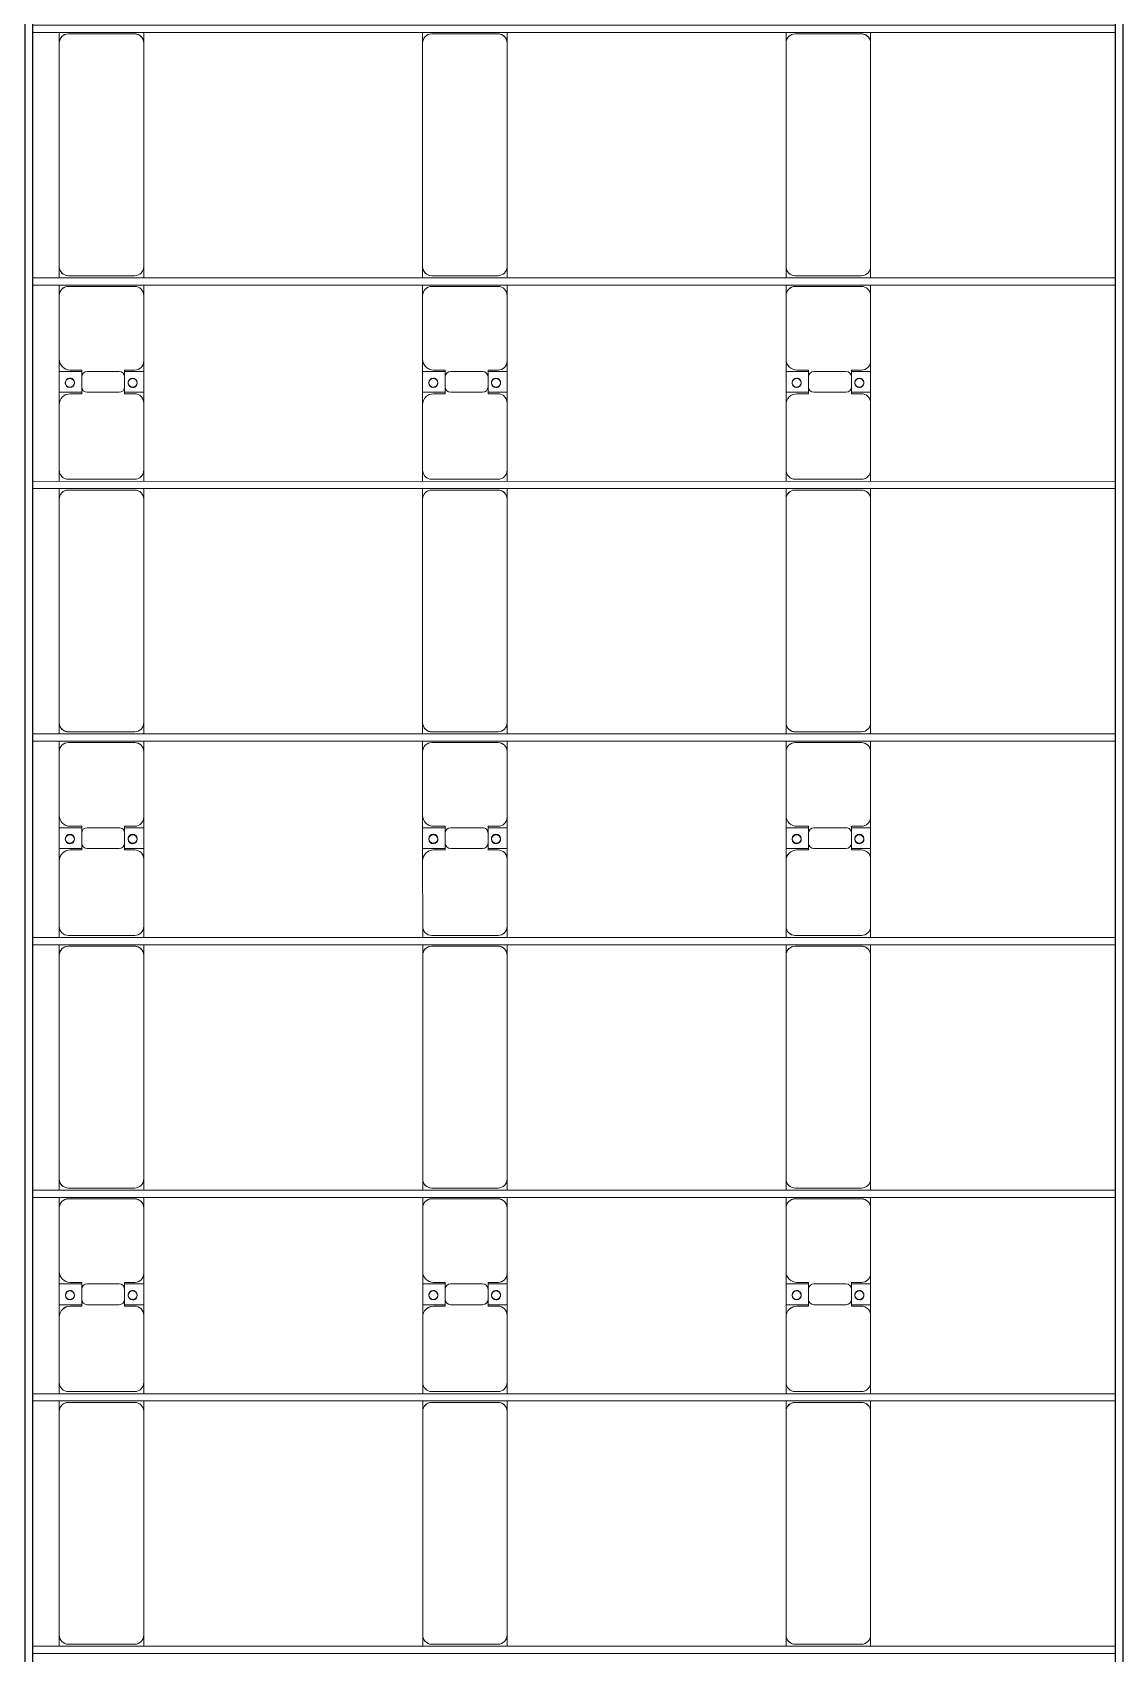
# Model space of a CAD drawing. Header units: millimetres. Extents: x -496478 to -186190, y -204059 to -87354.
# Drawn here: x -299121 to -293160, y -160072 to -151152 of the extents above; entities that cross this region are included whole.
import ezdxf

# ---------------------------------------------------------------- set-up
doc = ezdxf.new("R2010")
doc.units = ezdxf.units.MM
for name, color, linetype, lineweight in [('A-DETL-MBND', 5, 'Continuous', 9), ('A-GENM', 13, 'Continuous', 9), ('S-BEAM', 12, 'Continuous', 9)]:
    doc.layers.add(name, color=color, linetype=linetype, lineweight=lineweight)

# ---------------------------------------------------------------- blocks, each defined once
blk = doc.blocks.new('Dai phao do pin - DẢI PHAO ĐỠ PIN-V71-BỐ TRÍ KHUNG KẾT CẤU BÈ PIN 01')
at = {"layer": 'A-DETL-MBND', "color": 8}
for p, q in [((6848, 241.6), (6909.7, 241.6)), ((6859.7, 191.6), (6859.7, -173.4)), ((8140.3, 241.6), (6909.7, 241.6)), ((8140.3, 241.6), (8198, 241.6)), ((8190.3, -173.4), (8190.3, 191.6)), ((8238, 241.6), (8299.7, 241.6)), ((8249.7, 191.6), (8249.7, -173.4)), ((8659.7, 241.6), (8299.7, 241.6)), ((8659.7, 241.6), (8842.2, 241.6)), ((8719.7, 118.2), (8719.7, 181.6)), ((8727.8, 241.6), (8910.3, 241.6)), ((8727.8, 118.2), (8727.8, 241.6)), ((8842.2, 241.6), (8842.2, 118.2)), ((8850.3, 181.6), (8850.3, 118.2)), ((9260.3, 241.6), (8910.3, 241.6)), ((9260.3, 241.6), (9318, 241.6)), ((9310.3, -173.4), (9310.3, 191.6)), ((9358, 241.6), (9419.7, 241.6)), ((9369.7, 191.6), (9369.7, -173.4)), ((10650.3, 241.6), (9419.7, 241.6)), ((10650.3, 241.6), (10708, 241.6)), ((10700.3, -173.4), (10700.3, 191.6)), ((10748, 241.6), (10809.7, 241.6)), ((10759.7, 191.6), (10759.7, -173.4)), ((11169.7, 241.6), (10809.7, 241.6)), ((11169.7, 241.6), (11352.2, 241.6)), ((11229.7, 118.2), (11229.7, 181.6)), ((11237.8, 241.6), (11420.3, 241.6)), ((11237.8, 118.2), (11237.8, 241.6)), ((11352.2, 241.6), (11352.2, 118.2)), ((11360.3, 181.6), (11360.3, 118.2)), ((11770.3, 241.6), (11420.3, 241.6)), ((11770.3, 241.6), (11828, 241.6)), ((11820.3, -173.4), (11820.3, 191.6)), ((11868, 241.6), (11929.7, 241.6)), ((11879.7, 191.6), (11879.7, -173.4)), ((13160.3, 241.6), (11929.7, 241.6)), ((13160.3, 241.6), (13218, 241.6)), ((13210.3, -173.4), (13210.3, 191.6)), ((13258, 241.6), (13319.7, 241.6)), ((13269.7, 191.6), (13269.7, -173.4)), ((13679.7, 241.6), (13319.7, 241.6)), ((13679.7, 241.6), (13862.2, 241.6)), ((13739.7, 118.2), (13739.7, 181.6)), ((13747.8, 241.6), (13930.3, 241.6)), ((13747.8, 118.2), (13747.8, 241.6)), ((13862.2, 241.6), (13862.2, 118.2)), ((13870.3, 181.6), (13870.3, 118.2)), ((14280.3, 241.6), (13930.3, 241.6)), ((14280.3, 241.6), (14338, 241.6)), ((14330.3, -173.4), (14330.3, 191.6)), ((14378, 241.6), (14439.7, 241.6)), ((14389.7, 191.6), (14389.7, -173.4)), ((15670.3, 241.6), (14439.7, 241.6)), ((15670.3, 241.6), (15728, 241.6)), ((15720.3, -173.4), (15720.3, 191.6)), ((8812.2, 118.2), (8719.7, 118.2)), ((8850.3, 118.2), (8757.8, 118.2)), ((11322.2, 118.2), (11229.7, 118.2)), ((11360.3, 118.2), (11267.8, 118.2)), ((13832.2, 118.2), (13739.7, 118.2)), ((13870.3, 118.2), (13777.8, 118.2)), ((8727.8, 88.2), (8727.8, -88.2)), ((8842.2, -88.2), (8842.2, 88.2)), ((11237.8, 88.2), (11237.8, -88.2)), ((11352.2, -88.2), (11352.2, 88.2)), ((13747.8, 88.2), (13747.8, -88.2)), ((13862.2, -88.2), (13862.2, 88.2)), ((8719.7, -173.4), (8719.7, -118.2)), ((8719.7, -118.2), (8812.2, -118.2)), ((8727.8, -223.4), (8727.8, -118.2)), ((8757.8, -118.2), (8850.3, -118.2)), ((8842.2, -118.2), (8842.2, -223.4)), ((8850.3, -118.2), (8850.3, -173.4)), ((11229.7, -173.4), (11229.7, -118.2)), ((11229.7, -118.2), (11322.2, -118.2)), ((11237.8, -223.4), (11237.8, -118.2)), ((11267.8, -118.2), (11360.3, -118.2)), ((11352.2, -118.2), (11352.2, -223.4)), ((11360.3, -118.2), (11360.3, -173.4)), ((13739.7, -173.4), (13739.7, -118.2)), ((13739.7, -118.2), (13832.2, -118.2)), ((13747.8, -223.4), (13747.8, -118.2)), ((13777.8, -118.2), (13870.3, -118.2)), ((13862.2, -118.2), (13862.2, -223.4)), ((13870.3, -118.2), (13870.3, -173.4)), ((6909.7, -223.4), (6848, -223.4)), ((6909.7, -223.4), (8140.3, -223.4)), ((8198, -223.4), (8140.3, -223.4)), ((8299.7, -223.4), (8238, -223.4)), ((8299.7, -223.4), (8669.7, -223.4)), ((8842.2, -223.4), (8669.7, -223.4)), ((8900.3, -223.4), (8727.8, -223.4)), ((8900.3, -223.4), (9260.3, -223.4)), ((9318, -223.4), (9260.3, -223.4)), ((9419.7, -223.4), (9358, -223.4)), ((9419.7, -223.4), (10650.3, -223.4)), ((10708, -223.4), (10650.3, -223.4)), ((10809.7, -223.4), (10748, -223.4)), ((10809.7, -223.4), (11179.7, -223.4)), ((11352.2, -223.4), (11179.7, -223.4)), ((11410.3, -223.4), (11237.8, -223.4)), ((11410.3, -223.4), (11770.3, -223.4)), ((11828, -223.4), (11770.3, -223.4)), ((11929.7, -223.4), (11868, -223.4)), ((11929.7, -223.4), (13160.3, -223.4)), ((13218, -223.4), (13160.3, -223.4)), ((13319.7, -223.4), (13258, -223.4)), ((13319.7, -223.4), (13689.7, -223.4)), ((13862.2, -223.4), (13689.7, -223.4)), ((13920.3, -223.4), (13747.8, -223.4)), ((13920.3, -223.4), (14280.3, -223.4)), ((14338, -223.4), (14280.3, -223.4)), ((14439.7, -223.4), (14378, -223.4)), ((14439.7, -223.4), (15670.3, -223.4)), ((15728, -223.4), (15670.3, -223.4))]:
    blk.add_line(p, q, dxfattribs=at)
for centre, radius, start, end in [((6909.7, 191.6), 50, 90, 180), ((6909.7, 191.6), 50, 105, 180), ((8140.3, 191.6), 50, 360, 90), ((8140.3, 191.6), 50, 15, 90), ((8299.7, 191.6), 50, 90, 180), ((8299.7, 191.6), 50, 135, 180), ((8659.7, 181.6), 60, 0, 90), ((8659.7, 181.6), 60, 0, 45), ((8778.6, 183.2), 25, 360, 180), ((8778.6, 183.2), 25, 180, 360), ((8781.4, 183.2), 25, 360, 180), ((8781.4, 183.2), 25, 180, 0), ((8781.4, 183.2), 25, 180, 195), ((8910.3, 181.6), 60, 90, 180), ((8910.3, 181.6), 60, 135, 180), ((9260.3, 191.6), 50, 360, 90), ((9260.3, 191.6), 50, 360, 45), ((9419.7, 191.6), 50, 90, 180), ((9419.7, 191.6), 50, 105, 180), ((10650.3, 191.6), 50, 360, 90), ((10650.3, 191.6), 50, 15, 90), ((10809.7, 191.6), 50, 90, 180), ((10809.7, 191.6), 50, 135, 180), ((11169.7, 181.6), 60, 0, 90), ((11169.7, 181.6), 60, 0, 45), ((11288.6, 183.2), 25, 0, 180), ((11288.6, 183.2), 25, 180, 0), ((11291.4, 183.2), 25, 360, 180), ((11291.4, 183.2), 25, 180, 360), ((11291.4, 183.2), 25, 180, 195), ((11420.3, 181.6), 60, 90, 180), ((11420.3, 181.6), 60, 135, 180), ((11770.3, 191.6), 50, 0, 90), ((11770.3, 191.6), 50, 0, 45), ((11929.7, 191.6), 50, 90, 180), ((11929.7, 191.6), 50, 105, 180), ((13160.3, 191.6), 50, 0, 90), ((13160.3, 191.6), 50, 15, 90), ((13319.7, 191.6), 50, 90, 180), ((13319.7, 191.6), 50, 135, 180), ((13679.7, 181.6), 60, 0, 90), ((13679.7, 181.6), 60, 0, 45), ((13798.6, 183.2), 25, 0, 180), ((13798.6, 183.2), 25, 180, 360), ((13801.4, 183.2), 25, 360, 180), ((13801.4, 183.2), 25, 180, 0), ((13801.4, 183.2), 25, 180, 195), ((13930.3, 181.6), 60, 90, 180), ((13930.3, 181.6), 60, 135, 180), ((14280.3, 191.6), 50, 360, 90), ((14280.3, 191.6), 50, 360, 45), ((14439.7, 191.6), 50, 90, 180), ((14439.7, 191.6), 50, 105, 180), ((15670.3, 191.6), 50, 0, 90), ((15670.3, 191.6), 50, 15, 90), ((8757.8, 88.2), 30, 90, 180), ((8812.2, 88.2), 30, 360, 90), ((11267.8, 88.2), 30, 90, 180), ((11322.2, 88.2), 30, 0, 90), ((13777.8, 88.2), 30, 90, 180), ((13832.2, 88.2), 30, 0, 90), ((8757.8, -88.2), 30, 180, 270), ((8812.2, -88.2), 30, 270, 360), ((11267.8, -88.2), 30, 180, 270), ((11322.2, -88.2), 30, 270, 0), ((13777.8, -88.2), 30, 180, 270), ((13832.2, -88.2), 30, 270, 360), ((6909.7, -173.4), 50, 180, 270), ((6909.7, -173.4), 50, 180, 270), ((8140.3, -173.4), 50, 270, 360), ((8140.3, -173.4), 50, 285, 360), ((8299.7, -173.4), 50, 180, 270), ((8299.7, -173.4), 50, 180, 225), ((8669.7, -173.4), 50, 270, 0), ((8669.7, -173.4), 50, 315, 360), ((8778.6, -161.8), 25, 0, 180), ((8778.6, -161.8), 25, 180, 0), ((8781.4, -161.8), 25, 0, 180), ((8781.4, -161.8), 25, 120, 180), ((8781.4, -161.8), 25, 180, 0), ((8781.4, -161.8), 25, 75, 105), ((8778.6, -161.8), 25, 75, 90), ((8778.6, -161.8), 25, 30, 45), ((8778.6, -161.8), 25, 0, 15), ((8900.3, -173.4), 50, 180, 270), ((8900.3, -173.4), 50, 180, 225), ((9260.3, -173.4), 50, 270, 360), ((9260.3, -173.4), 50, 315, 360), ((9419.7, -173.4), 50, 180, 270), ((9419.7, -173.4), 50, 180, 225), ((10650.3, -173.4), 50, 270, 360), ((10650.3, -173.4), 50, 285, 360), ((10809.7, -173.4), 50, 180, 270), ((10809.7, -173.4), 50, 180, 225), ((11179.7, -173.4), 50, 270, 360), ((11179.7, -173.4), 50, 315, 360), ((11288.6, -161.8), 25, 0, 180), ((11288.6, -161.8), 25, 180, 0), ((11291.4, -161.8), 25, 360, 180), ((11291.4, -161.8), 25, 120, 180), ((11291.4, -161.8), 25, 180, 360), ((11291.4, -161.8), 25, 75, 105), ((11288.6, -161.8), 25, 75, 90), ((11288.6, -161.8), 25, 30, 45), ((11288.6, -161.8), 25, 0, 15), ((11410.3, -173.4), 50, 180, 270), ((11410.3, -173.4), 50, 180, 225), ((11770.3, -173.4), 50, 270, 360), ((11770.3, -173.4), 50, 315, 360), ((11929.7, -173.4), 50, 180, 270), ((11929.7, -173.4), 50, 180, 270), ((13160.3, -173.4), 50, 270, 0), ((13160.3, -173.4), 50, 285, 360), ((13319.7, -173.4), 50, 180, 270), ((13319.7, -173.4), 50, 180, 225), ((13689.7, -173.4), 50, 270, 0), ((13689.7, -173.4), 50, 315, 0), ((13798.6, -161.8), 25, 0, 180), ((13798.6, -161.8), 25, 180, 0), ((13801.4, -161.8), 25, 360, 180), ((13801.4, -161.8), 25, 120, 180), ((13801.4, -161.8), 25, 180, 360), ((13801.4, -161.8), 25, 75, 105), ((13798.6, -161.8), 25, 75, 90), ((13798.6, -161.8), 25, 30, 45), ((13798.6, -161.8), 25, 360, 15), ((13920.3, -173.4), 50, 180, 270), ((13920.3, -173.4), 50, 180, 225), ((14280.3, -173.4), 50, 270, 0), ((14280.3, -173.4), 50, 315, 360), ((14439.7, -173.4), 50, 180, 270), ((14439.7, -173.4), 50, 180, 270), ((15670.3, -173.4), 50, 270, 0), ((15670.3, -173.4), 50, 285, 360), ((9419.7, -173.4), 50, 232.43519, 270)]:
    blk.add_arc(centre, radius, start, end, dxfattribs=at)
blk = doc.blocks.new('Dai phao do pin - DẢI PHAO ĐỠ PIN-V72-BỐ TRÍ KHUNG KẾT CẤU BÈ PIN 01')
at = {"layer": 'A-DETL-MBND', "color": 8}
for p, q in [((6848, 241.6), (6909.7, 241.6)), ((6859.7, 191.6), (6859.7, -173.4)), ((8140.3, 241.6), (6909.7, 241.6)), ((8140.3, 241.6), (8198, 241.6)), ((8190.3, -173.4), (8190.3, 191.6)), ((8238, 241.6), (8299.7, 241.6)), ((8249.7, 191.6), (8249.7, -173.4)), ((8659.7, 241.6), (8299.7, 241.6)), ((8659.7, 241.6), (8842.2, 241.6)), ((8719.7, 118.2), (8719.7, 181.6)), ((8727.8, 241.6), (8910.3, 241.6)), ((8727.8, 118.2), (8727.8, 241.6)), ((8842.2, 241.6), (8842.2, 118.2)), ((8850.3, 181.6), (8850.3, 118.2)), ((9260.3, 241.6), (8910.3, 241.6)), ((9260.3, 241.6), (9318, 241.6)), ((9310.3, -173.4), (9310.3, 191.6)), ((9358, 241.6), (9419.7, 241.6)), ((9369.7, 191.6), (9369.7, -173.4)), ((10650.3, 241.6), (9419.7, 241.6)), ((10650.3, 241.6), (10708, 241.6)), ((10700.3, -173.4), (10700.3, 191.6)), ((10748, 241.6), (10809.7, 241.6)), ((10759.7, 191.6), (10759.7, -173.4)), ((11169.7, 241.6), (10809.7, 241.6)), ((11169.7, 241.6), (11352.2, 241.6)), ((11229.7, 118.2), (11229.7, 181.6)), ((11237.8, 241.6), (11420.3, 241.6)), ((11237.8, 118.2), (11237.8, 241.6)), ((11352.2, 241.6), (11352.2, 118.2)), ((11360.3, 181.6), (11360.3, 118.2)), ((11770.3, 241.6), (11420.3, 241.6)), ((11770.3, 241.6), (11828, 241.6)), ((11820.3, -173.4), (11820.3, 191.6)), ((11868, 241.6), (11929.7, 241.6)), ((11879.7, 191.6), (11879.7, -173.4)), ((13160.3, 241.6), (11929.7, 241.6)), ((13160.3, 241.6), (13218, 241.6)), ((13210.3, -173.4), (13210.3, 191.6)), ((13258, 241.6), (13319.7, 241.6)), ((13269.7, 191.6), (13269.7, -173.4)), ((13679.7, 241.6), (13319.7, 241.6)), ((13679.7, 241.6), (13862.2, 241.6)), ((13739.7, 118.2), (13739.7, 181.6)), ((13747.8, 241.6), (13930.3, 241.6)), ((13747.8, 118.2), (13747.8, 241.6)), ((13862.2, 241.6), (13862.2, 118.2)), ((13870.3, 181.6), (13870.3, 118.2)), ((14280.3, 241.6), (13930.3, 241.6)), ((14280.3, 241.6), (14338, 241.6)), ((14330.3, -173.4), (14330.3, 191.6)), ((14378, 241.6), (14439.7, 241.6)), ((14389.7, 191.6), (14389.7, -173.4)), ((15670.3, 241.6), (14439.7, 241.6)), ((15670.3, 241.6), (15728, 241.6)), ((15720.3, -173.4), (15720.3, 191.6)), ((8812.2, 118.2), (8719.7, 118.2)), ((8850.3, 118.2), (8757.8, 118.2)), ((11322.2, 118.2), (11229.7, 118.2)), ((11360.3, 118.2), (11267.8, 118.2)), ((13832.2, 118.2), (13739.7, 118.2)), ((13870.3, 118.2), (13777.8, 118.2)), ((8727.8, 88.2), (8727.8, -88.2)), ((8842.2, -88.2), (8842.2, 88.2)), ((11237.8, 88.2), (11237.8, -88.2)), ((11352.2, -88.2), (11352.2, 88.2)), ((13747.8, 88.2), (13747.8, -88.2)), ((13862.2, -88.2), (13862.2, 88.2)), ((8719.7, -173.4), (8719.7, -118.2)), ((8719.7, -118.2), (8812.2, -118.2)), ((8727.8, -223.4), (8727.8, -118.2)), ((8757.8, -118.2), (8850.3, -118.2)), ((8842.2, -118.2), (8842.2, -223.4)), ((8850.3, -118.2), (8850.3, -173.4)), ((11229.7, -173.4), (11229.7, -118.2)), ((11229.7, -118.2), (11322.2, -118.2)), ((11237.8, -223.4), (11237.8, -118.2)), ((11267.8, -118.2), (11360.3, -118.2)), ((11352.2, -118.2), (11352.2, -223.4)), ((11360.3, -118.2), (11360.3, -173.4)), ((13739.7, -173.4), (13739.7, -118.2)), ((13739.7, -118.2), (13832.2, -118.2)), ((13747.8, -223.4), (13747.8, -118.2)), ((13777.8, -118.2), (13870.3, -118.2)), ((13862.2, -118.2), (13862.2, -223.4)), ((13870.3, -118.2), (13870.3, -173.4)), ((6909.7, -223.4), (6848, -223.4)), ((6909.7, -223.4), (8140.3, -223.4)), ((8198, -223.4), (8140.3, -223.4)), ((8299.7, -223.4), (8238, -223.4)), ((8299.7, -223.4), (8669.7, -223.4)), ((8842.2, -223.4), (8669.7, -223.4)), ((8900.3, -223.4), (8727.8, -223.4)), ((8900.3, -223.4), (9260.3, -223.4)), ((9318, -223.4), (9260.3, -223.4)), ((9419.7, -223.4), (9358, -223.4)), ((9419.7, -223.4), (10650.3, -223.4)), ((10708, -223.4), (10650.3, -223.4)), ((10809.7, -223.4), (10748, -223.4)), ((10809.7, -223.4), (11179.7, -223.4)), ((11352.2, -223.4), (11179.7, -223.4)), ((11410.3, -223.4), (11237.8, -223.4)), ((11410.3, -223.4), (11770.3, -223.4)), ((11828, -223.4), (11770.3, -223.4)), ((11929.7, -223.4), (11868, -223.4)), ((11929.7, -223.4), (13160.3, -223.4)), ((13218, -223.4), (13160.3, -223.4)), ((13319.7, -223.4), (13258, -223.4)), ((13319.7, -223.4), (13689.7, -223.4)), ((13862.2, -223.4), (13689.7, -223.4)), ((13920.3, -223.4), (13747.8, -223.4)), ((13920.3, -223.4), (14280.3, -223.4)), ((14338, -223.4), (14280.3, -223.4)), ((14439.7, -223.4), (14378, -223.4)), ((14439.7, -223.4), (15670.3, -223.4)), ((15728, -223.4), (15670.3, -223.4))]:
    blk.add_line(p, q, dxfattribs=at)
for centre, radius, start, end in [((6909.7, 191.6), 50, 90, 180), ((6909.7, 191.6), 50, 105, 180), ((8140.3, 191.6), 50, 360, 90), ((8140.3, 191.6), 50, 15, 90), ((8299.7, 191.6), 50, 90, 180), ((8299.7, 191.6), 50, 135, 180), ((8659.7, 181.6), 60, 0, 90), ((8659.7, 181.6), 60, 0, 45), ((8778.6, 183.2), 25, 360, 180), ((8778.6, 183.2), 25, 180, 360), ((8781.4, 183.2), 25, 360, 180), ((8781.4, 183.2), 25, 180, 0), ((8781.4, 183.2), 25, 180, 195), ((8910.3, 181.6), 60, 90, 180), ((8910.3, 181.6), 60, 135, 180), ((9260.3, 191.6), 50, 360, 90), ((9260.3, 191.6), 50, 360, 45), ((9419.7, 191.6), 50, 90, 180), ((9419.7, 191.6), 50, 105, 180), ((10650.3, 191.6), 50, 360, 90), ((10650.3, 191.6), 50, 15, 90), ((10809.7, 191.6), 50, 90, 180), ((10809.7, 191.6), 50, 135, 180), ((11169.7, 181.6), 60, 0, 90), ((11169.7, 181.6), 60, 0, 45), ((11288.6, 183.2), 25, 0, 180), ((11288.6, 183.2), 25, 180, 0), ((11291.4, 183.2), 25, 360, 180), ((11291.4, 183.2), 25, 180, 360), ((11291.4, 183.2), 25, 180, 195), ((11420.3, 181.6), 60, 90, 180), ((11420.3, 181.6), 60, 135, 180), ((11770.3, 191.6), 50, 0, 90), ((11770.3, 191.6), 50, 0, 45), ((11929.7, 191.6), 50, 90, 180), ((11929.7, 191.6), 50, 105, 180), ((13160.3, 191.6), 50, 0, 90), ((13160.3, 191.6), 50, 15, 90), ((13319.7, 191.6), 50, 90, 180), ((13319.7, 191.6), 50, 135, 180), ((13679.7, 181.6), 60, 0, 90), ((13679.7, 181.6), 60, 0, 45), ((13798.6, 183.2), 25, 0, 180), ((13798.6, 183.2), 25, 180, 360), ((13801.4, 183.2), 25, 360, 180), ((13801.4, 183.2), 25, 180, 0), ((13801.4, 183.2), 25, 180, 195), ((13930.3, 181.6), 60, 90, 180), ((13930.3, 181.6), 60, 135, 180), ((14280.3, 191.6), 50, 360, 90), ((14280.3, 191.6), 50, 360, 45), ((14439.7, 191.6), 50, 90, 180), ((14439.7, 191.6), 50, 105, 180), ((15670.3, 191.6), 50, 0, 90), ((15670.3, 191.6), 50, 15, 90), ((8757.8, 88.2), 30, 90, 180), ((8812.2, 88.2), 30, 360, 90), ((11267.8, 88.2), 30, 90, 180), ((11322.2, 88.2), 30, 0, 90), ((13777.8, 88.2), 30, 90, 180), ((13832.2, 88.2), 30, 0, 90), ((8757.8, -88.2), 30, 180, 270), ((8812.2, -88.2), 30, 270, 360), ((11267.8, -88.2), 30, 180, 270), ((11322.2, -88.2), 30, 270, 0), ((13777.8, -88.2), 30, 180, 270), ((13832.2, -88.2), 30, 270, 360), ((6909.7, -173.4), 50, 180, 270), ((6909.7, -173.4), 50, 180, 270), ((8140.3, -173.4), 50, 270, 360), ((8140.3, -173.4), 50, 285, 360), ((8299.7, -173.4), 50, 180, 270), ((8299.7, -173.4), 50, 180, 225), ((8669.7, -173.4), 50, 270, 0), ((8669.7, -173.4), 50, 315, 360), ((8778.6, -161.8), 25, 0, 180), ((8778.6, -161.8), 25, 180, 0), ((8781.4, -161.8), 25, 0, 180), ((8781.4, -161.8), 25, 120, 180), ((8781.4, -161.8), 25, 180, 0), ((8781.4, -161.8), 25, 75, 105), ((8778.6, -161.8), 25, 75, 90), ((8778.6, -161.8), 25, 30, 45), ((8778.6, -161.8), 25, 0, 15), ((8900.3, -173.4), 50, 180, 270), ((8900.3, -173.4), 50, 180, 225), ((9260.3, -173.4), 50, 270, 360), ((9260.3, -173.4), 50, 315, 360), ((9419.7, -173.4), 50, 180, 270), ((9419.7, -173.4), 50, 180, 225), ((10650.3, -173.4), 50, 270, 360), ((10650.3, -173.4), 50, 285, 360), ((10809.7, -173.4), 50, 180, 270), ((10809.7, -173.4), 50, 180, 225), ((11179.7, -173.4), 50, 270, 360), ((11179.7, -173.4), 50, 315, 360), ((11288.6, -161.8), 25, 0, 180), ((11288.6, -161.8), 25, 180, 0), ((11291.4, -161.8), 25, 360, 180), ((11291.4, -161.8), 25, 120, 180), ((11291.4, -161.8), 25, 180, 360), ((11291.4, -161.8), 25, 75, 105), ((11288.6, -161.8), 25, 75, 90), ((11288.6, -161.8), 25, 30, 45), ((11288.6, -161.8), 25, 0, 15), ((11410.3, -173.4), 50, 180, 270), ((11410.3, -173.4), 50, 180, 225), ((11770.3, -173.4), 50, 270, 360), ((11770.3, -173.4), 50, 315, 360), ((11929.7, -173.4), 50, 180, 270), ((11929.7, -173.4), 50, 180, 270), ((13160.3, -173.4), 50, 270, 0), ((13160.3, -173.4), 50, 285, 360), ((13319.7, -173.4), 50, 180, 270), ((13319.7, -173.4), 50, 180, 225), ((13689.7, -173.4), 50, 270, 0), ((13689.7, -173.4), 50, 315, 0), ((13798.6, -161.8), 25, 0, 180), ((13798.6, -161.8), 25, 180, 0), ((13801.4, -161.8), 25, 360, 180), ((13801.4, -161.8), 25, 120, 180), ((13801.4, -161.8), 25, 180, 360), ((13801.4, -161.8), 25, 75, 105), ((13798.6, -161.8), 25, 75, 90), ((13798.6, -161.8), 25, 30, 45), ((13798.6, -161.8), 25, 360, 15), ((13920.3, -173.4), 50, 180, 270), ((13920.3, -173.4), 50, 180, 225), ((14280.3, -173.4), 50, 270, 0), ((14280.3, -173.4), 50, 315, 360), ((14439.7, -173.4), 50, 180, 270), ((14439.7, -173.4), 50, 180, 270), ((15670.3, -173.4), 50, 270, 0), ((15670.3, -173.4), 50, 285, 360), ((9419.7, -173.4), 50, 232.39683, 270)]:
    blk.add_arc(centre, radius, start, end, dxfattribs=at)
blk = doc.blocks.new('Dai phao do pin - DẢI PHAO ĐỠ PIN-V73-BỐ TRÍ KHUNG KẾT CẤU BÈ PIN 01')
at = {"layer": 'A-DETL-MBND', "color": 8}
for p, q in [((6848, 241.6), (6909.7, 241.6)), ((6859.7, 191.6), (6859.7, -173.4)), ((8140.3, 241.6), (6909.7, 241.6)), ((8140.3, 241.6), (8198, 241.6)), ((8190.3, -173.4), (8190.3, 191.6)), ((8238, 241.6), (8299.7, 241.6)), ((8249.7, 191.6), (8249.7, -173.4)), ((8659.7, 241.6), (8299.7, 241.6)), ((8659.7, 241.6), (8842.2, 241.6)), ((8719.7, 118.2), (8719.7, 181.6)), ((8727.8, 241.6), (8910.3, 241.6)), ((8727.8, 118.2), (8727.8, 241.6)), ((8842.2, 241.6), (8842.2, 118.2)), ((8850.3, 181.6), (8850.3, 118.2)), ((9260.3, 241.6), (8910.3, 241.6)), ((9260.3, 241.6), (9318, 241.6)), ((9310.3, -173.4), (9310.3, 191.6)), ((9358, 241.6), (9419.7, 241.6)), ((9369.7, 191.6), (9369.7, -173.4)), ((10650.3, 241.6), (9419.7, 241.6)), ((10650.3, 241.6), (10708, 241.6)), ((10700.3, -173.4), (10700.3, 191.6)), ((10748, 241.6), (10809.7, 241.6)), ((10759.7, 191.6), (10759.7, -173.4)), ((11169.7, 241.6), (10809.7, 241.6)), ((11169.7, 241.6), (11352.2, 241.6)), ((11229.7, 118.2), (11229.7, 181.6)), ((11237.8, 241.6), (11420.3, 241.6)), ((11237.8, 118.2), (11237.8, 241.6)), ((11352.2, 241.6), (11352.2, 118.2)), ((11360.3, 181.6), (11360.3, 118.2)), ((11770.3, 241.6), (11420.3, 241.6)), ((11770.3, 241.6), (11828, 241.6)), ((11820.3, -173.4), (11820.3, 191.6)), ((11868, 241.6), (11929.7, 241.6)), ((11879.7, 191.6), (11879.7, -173.4)), ((13160.3, 241.6), (11929.7, 241.6)), ((13160.3, 241.6), (13218, 241.6)), ((13210.3, -173.4), (13210.3, 191.6)), ((13258, 241.6), (13319.7, 241.6)), ((13269.7, 191.6), (13269.7, -173.4)), ((13679.7, 241.6), (13319.7, 241.6)), ((13679.7, 241.6), (13862.2, 241.6)), ((13739.7, 118.2), (13739.7, 181.6)), ((13747.8, 241.6), (13930.3, 241.6)), ((13747.8, 118.2), (13747.8, 241.6)), ((13862.2, 241.6), (13862.2, 118.2)), ((13870.3, 181.6), (13870.3, 118.2)), ((14280.3, 241.6), (13930.3, 241.6)), ((14280.3, 241.6), (14338, 241.6)), ((14330.3, -173.4), (14330.3, 191.6)), ((14378, 241.6), (14439.7, 241.6)), ((14389.7, 191.6), (14389.7, -173.4)), ((15670.3, 241.6), (14439.7, 241.6)), ((15670.3, 241.6), (15728, 241.6)), ((15720.3, -173.4), (15720.3, 191.6)), ((8812.2, 118.2), (8719.7, 118.2)), ((8850.3, 118.2), (8757.8, 118.2)), ((11322.2, 118.2), (11229.7, 118.2)), ((11360.3, 118.2), (11267.8, 118.2)), ((13832.2, 118.2), (13739.7, 118.2)), ((13870.3, 118.2), (13777.8, 118.2)), ((8727.8, 88.2), (8727.8, -88.2)), ((8842.2, -88.2), (8842.2, 88.2)), ((11237.8, 88.2), (11237.8, -88.2)), ((11352.2, -88.2), (11352.2, 88.2)), ((13747.8, 88.2), (13747.8, -88.2)), ((13862.2, -88.2), (13862.2, 88.2)), ((8719.7, -173.4), (8719.7, -118.2)), ((8719.7, -118.2), (8812.2, -118.2)), ((8727.8, -223.4), (8727.8, -118.2)), ((8757.8, -118.2), (8850.3, -118.2)), ((8842.2, -118.2), (8842.2, -223.4)), ((8850.3, -118.2), (8850.3, -173.4)), ((11229.7, -173.4), (11229.7, -118.2)), ((11229.7, -118.2), (11322.2, -118.2)), ((11237.8, -223.4), (11237.8, -118.2)), ((11267.8, -118.2), (11360.3, -118.2)), ((11352.2, -118.2), (11352.2, -223.4)), ((11360.3, -118.2), (11360.3, -173.4)), ((13739.7, -173.4), (13739.7, -118.2)), ((13739.7, -118.2), (13832.2, -118.2)), ((13747.8, -223.4), (13747.8, -118.2)), ((13777.8, -118.2), (13870.3, -118.2)), ((13862.2, -118.2), (13862.2, -223.4)), ((13870.3, -118.2), (13870.3, -173.4)), ((6909.7, -223.4), (6848, -223.4)), ((6909.7, -223.4), (8140.3, -223.4)), ((8198, -223.4), (8140.3, -223.4)), ((8299.7, -223.4), (8238, -223.4)), ((8299.7, -223.4), (8669.7, -223.4)), ((8842.2, -223.4), (8669.7, -223.4)), ((8900.3, -223.4), (8727.8, -223.4)), ((8900.3, -223.4), (9260.3, -223.4)), ((9318, -223.4), (9260.3, -223.4)), ((9419.7, -223.4), (9358, -223.4)), ((9419.7, -223.4), (10650.3, -223.4)), ((10708, -223.4), (10650.3, -223.4)), ((10809.7, -223.4), (10748, -223.4)), ((10809.7, -223.4), (11179.7, -223.4)), ((11352.2, -223.4), (11179.7, -223.4)), ((11410.3, -223.4), (11237.8, -223.4)), ((11410.3, -223.4), (11770.3, -223.4)), ((11828, -223.4), (11770.3, -223.4)), ((11929.7, -223.4), (11868, -223.4)), ((11929.7, -223.4), (13160.3, -223.4)), ((13218, -223.4), (13160.3, -223.4)), ((13319.7, -223.4), (13258, -223.4)), ((13319.7, -223.4), (13689.7, -223.4)), ((13862.2, -223.4), (13689.7, -223.4)), ((13920.3, -223.4), (13747.8, -223.4)), ((13920.3, -223.4), (14280.3, -223.4)), ((14338, -223.4), (14280.3, -223.4)), ((14439.7, -223.4), (14378, -223.4)), ((14439.7, -223.4), (15670.3, -223.4)), ((15728, -223.4), (15670.3, -223.4))]:
    blk.add_line(p, q, dxfattribs=at)
for centre, radius, start, end in [((6909.7, 191.6), 50, 90, 180), ((6909.7, 191.6), 50, 105, 180), ((8140.3, 191.6), 50, 360, 90), ((8140.3, 191.6), 50, 15, 90), ((8299.7, 191.6), 50, 90, 180), ((8299.7, 191.6), 50, 135, 180), ((8659.7, 181.6), 60, 0, 90), ((8659.7, 181.6), 60, 0, 45), ((8778.6, 183.2), 25, 360, 180), ((8778.6, 183.2), 25, 180, 360), ((8781.4, 183.2), 25, 360, 180), ((8781.4, 183.2), 25, 180, 0), ((8781.4, 183.2), 25, 180, 195), ((8910.3, 181.6), 60, 90, 180), ((8910.3, 181.6), 60, 135, 180), ((9260.3, 191.6), 50, 360, 90), ((9260.3, 191.6), 50, 360, 45), ((9419.7, 191.6), 50, 90, 180), ((9419.7, 191.6), 50, 105, 180), ((10650.3, 191.6), 50, 360, 90), ((10650.3, 191.6), 50, 15, 90), ((10809.7, 191.6), 50, 90, 180), ((10809.7, 191.6), 50, 135, 180), ((11169.7, 181.6), 60, 0, 90), ((11169.7, 181.6), 60, 0, 45), ((11288.6, 183.2), 25, 0, 180), ((11288.6, 183.2), 25, 180, 0), ((11291.4, 183.2), 25, 360, 180), ((11291.4, 183.2), 25, 180, 360), ((11291.4, 183.2), 25, 180, 195), ((11420.3, 181.6), 60, 90, 180), ((11420.3, 181.6), 60, 135, 180), ((11770.3, 191.6), 50, 0, 90), ((11770.3, 191.6), 50, 0, 45), ((11929.7, 191.6), 50, 90, 180), ((11929.7, 191.6), 50, 105, 180), ((13160.3, 191.6), 50, 0, 90), ((13160.3, 191.6), 50, 15, 90), ((13319.7, 191.6), 50, 90, 180), ((13319.7, 191.6), 50, 135, 180), ((13679.7, 181.6), 60, 0, 90), ((13679.7, 181.6), 60, 0, 45), ((13798.6, 183.2), 25, 0, 180), ((13798.6, 183.2), 25, 180, 360), ((13801.4, 183.2), 25, 360, 180), ((13801.4, 183.2), 25, 180, 0), ((13801.4, 183.2), 25, 180, 195), ((13930.3, 181.6), 60, 90, 180), ((13930.3, 181.6), 60, 135, 180), ((14280.3, 191.6), 50, 360, 90), ((14280.3, 191.6), 50, 360, 45), ((14439.7, 191.6), 50, 90, 180), ((14439.7, 191.6), 50, 105, 180), ((15670.3, 191.6), 50, 0, 90), ((15670.3, 191.6), 50, 15, 90), ((8757.8, 88.2), 30, 90, 180), ((8812.2, 88.2), 30, 360, 90), ((11267.8, 88.2), 30, 90, 180), ((11322.2, 88.2), 30, 0, 90), ((13777.8, 88.2), 30, 90, 180), ((13832.2, 88.2), 30, 0, 90), ((8757.8, -88.2), 30, 180, 270), ((8812.2, -88.2), 30, 270, 360), ((11267.8, -88.2), 30, 180, 270), ((11322.2, -88.2), 30, 270, 0), ((13777.8, -88.2), 30, 180, 270), ((13832.2, -88.2), 30, 270, 360), ((6909.7, -173.4), 50, 180, 270), ((6909.7, -173.4), 50, 180, 270), ((8140.3, -173.4), 50, 270, 360), ((8140.3, -173.4), 50, 285, 360), ((8299.7, -173.4), 50, 180, 270), ((8299.7, -173.4), 50, 180, 225), ((8669.7, -173.4), 50, 270, 0), ((8669.7, -173.4), 50, 315, 360), ((8778.6, -161.8), 25, 0, 180), ((8778.6, -161.8), 25, 180, 0), ((8781.4, -161.8), 25, 0, 180), ((8781.4, -161.8), 25, 120, 180), ((8781.4, -161.8), 25, 180, 0), ((8781.4, -161.8), 25, 75, 105), ((8778.6, -161.8), 25, 75, 90), ((8778.6, -161.8), 25, 30, 45), ((8778.6, -161.8), 25, 0, 15), ((8900.3, -173.4), 50, 180, 270), ((8900.3, -173.4), 50, 180, 225), ((9260.3, -173.4), 50, 270, 360), ((9260.3, -173.4), 50, 315, 360), ((9419.7, -173.4), 50, 180, 270), ((9419.7, -173.4), 50, 180, 225), ((10650.3, -173.4), 50, 270, 360), ((10650.3, -173.4), 50, 285, 360), ((10809.7, -173.4), 50, 180, 270), ((10809.7, -173.4), 50, 180, 225), ((11179.7, -173.4), 50, 270, 360), ((11179.7, -173.4), 50, 315, 360), ((11288.6, -161.8), 25, 0, 180), ((11288.6, -161.8), 25, 180, 0), ((11291.4, -161.8), 25, 360, 180), ((11291.4, -161.8), 25, 120, 180), ((11291.4, -161.8), 25, 180, 360), ((11291.4, -161.8), 25, 75, 105), ((11288.6, -161.8), 25, 75, 90), ((11288.6, -161.8), 25, 30, 45), ((11288.6, -161.8), 25, 0, 15), ((11410.3, -173.4), 50, 180, 270), ((11410.3, -173.4), 50, 180, 225), ((11770.3, -173.4), 50, 270, 360), ((11770.3, -173.4), 50, 315, 360), ((11929.7, -173.4), 50, 180, 270), ((11929.7, -173.4), 50, 180, 270), ((13160.3, -173.4), 50, 270, 0), ((13160.3, -173.4), 50, 285, 360), ((13319.7, -173.4), 50, 180, 270), ((13319.7, -173.4), 50, 180, 225), ((13689.7, -173.4), 50, 270, 0), ((13689.7, -173.4), 50, 315, 0), ((13798.6, -161.8), 25, 0, 180), ((13798.6, -161.8), 25, 180, 0), ((13801.4, -161.8), 25, 360, 180), ((13801.4, -161.8), 25, 120, 180), ((13801.4, -161.8), 25, 180, 360), ((13801.4, -161.8), 25, 75, 105), ((13798.6, -161.8), 25, 75, 90), ((13798.6, -161.8), 25, 30, 45), ((13798.6, -161.8), 25, 360, 15), ((13920.3, -173.4), 50, 180, 270), ((13920.3, -173.4), 50, 180, 225), ((14280.3, -173.4), 50, 270, 0), ((14280.3, -173.4), 50, 315, 360), ((14439.7, -173.4), 50, 180, 270), ((14439.7, -173.4), 50, 180, 270), ((15670.3, -173.4), 50, 270, 0), ((15670.3, -173.4), 50, 285, 360), ((9419.7, -173.4), 50, 232.35848, 270)]:
    blk.add_arc(centre, radius, start, end, dxfattribs=at)
blk = doc.blocks.new('Dầm C52 - Dầm C52-V85-BỐ TRÍ KHUNG KẾT CẤU BÈ PIN 01')
at = {"layer": 'S-BEAM', "color": 1}
for p, q in [((-96682.3, 20), (-90722.3, 20)), ((-90722.3, -20), (-96682.3, -20))]:
    blk.add_line(p, q, dxfattribs=at)
blk = doc.blocks.new('Dầm C52 - Hộp 40x60-24824-BỐ TRÍ KHUNG KẾT CẤU BÈ PIN 01')
at = {"layer": 'S-BEAM', "color": 3, "lineweight": 25}
for p, q in [((-47216, 20), (47216, 20)), ((47216, -20), (-47216, -20))]:
    blk.add_line(p, q, dxfattribs=at)
blk = doc.blocks.new('HOBANMONG_BEPIN 1_rvt-1-BỐ TRÍ KHUNG KẾT CẤU BÈ PIN 01')
at = {"layer": 'A-GENM', "lineweight": 9, "rotation": 90.00075860989342}
for name, p in [('Dai phao do pin - DẢI PHAO ĐỠ PIN-V71-BỐ TRÍ KHUNG KẾT CẤU BÈ PIN 01', (-298731.7, -166879.8)), ('Dai phao do pin - DẢI PHAO ĐỠ PIN-V72-BỐ TRÍ KHUNG KẾT CẤU BÈ PIN 01', (-296731.7, -166879.8)), ('Dai phao do pin - DẢI PHAO ĐỠ PIN-V73-BỐ TRÍ KHUNG KẾT CẤU BÈ PIN 01', (-294731.7, -166879.8))]:
    blk.add_blockref(name, p, dxfattribs=at)
at = {"layer": 'S-BEAM', "lineweight": 9}
for name, p, rotation in [('Dầm C52 - Hộp 40x60-24824-BỐ TRÍ KHUNG KẾT CẤU BÈ PIN 01', (-299140.6, -142498), 90.00075860989166), ('Dầm C52 - Hộp 40x60-24824-BỐ TRÍ KHUNG KẾT CẤU BÈ PIN 01', (-293140.6, -142497.9), 90.00075860989166), ('Dầm C52 - Dầm C52-V85-BỐ TRÍ KHUNG KẾT CẤU BÈ PIN 01', (-389842.8, -151133), 180.0007586094741), ('Dầm C52 - Dầm C52-V85-BỐ TRÍ KHUNG KẾT CẤU BÈ PIN 01', (-389842.8, -152523), 180.0007586094741), ('Dầm C52 - Dầm C52-V85-BỐ TRÍ KHUNG KẾT CẤU BÈ PIN 01', (-389842.8, -153643), 180.0007586094741), ('Dầm C52 - Dầm C52-V85-BỐ TRÍ KHUNG KẾT CẤU BÈ PIN 01', (-389842.7, -155033), 180.0007586094741), ('Dầm C52 - Dầm C52-V85-BỐ TRÍ KHUNG KẾT CẤU BÈ PIN 01', (-389842.7, -156153), 180.0007586094741), ('Dầm C52 - Dầm C52-V85-BỐ TRÍ KHUNG KẾT CẤU BÈ PIN 01', (-389842.7, -157543), 180.0007586094741), ('Dầm C52 - Dầm C52-V85-BỐ TRÍ KHUNG KẾT CẤU BÈ PIN 01', (-389842.7, -158663), 180.0007586094741), ('Dầm C52 - Dầm C52-V85-BỐ TRÍ KHUNG KẾT CẤU BÈ PIN 01', (-389842.7, -160053), 180.0007586094741)]:
    blk.add_blockref(name, p, dxfattribs=dict(at, rotation=rotation))

msp = doc.modelspace()

# ---------------------------------------------------------------- block references
at = {"lineweight": 5}
msp.add_blockref('HOBANMONG_BEPIN 1_rvt-1-BỐ TRÍ KHUNG KẾT CẤU BÈ PIN 01', (0, 0), dxfattribs=at)

doc.saveas('drawing.dxf')
